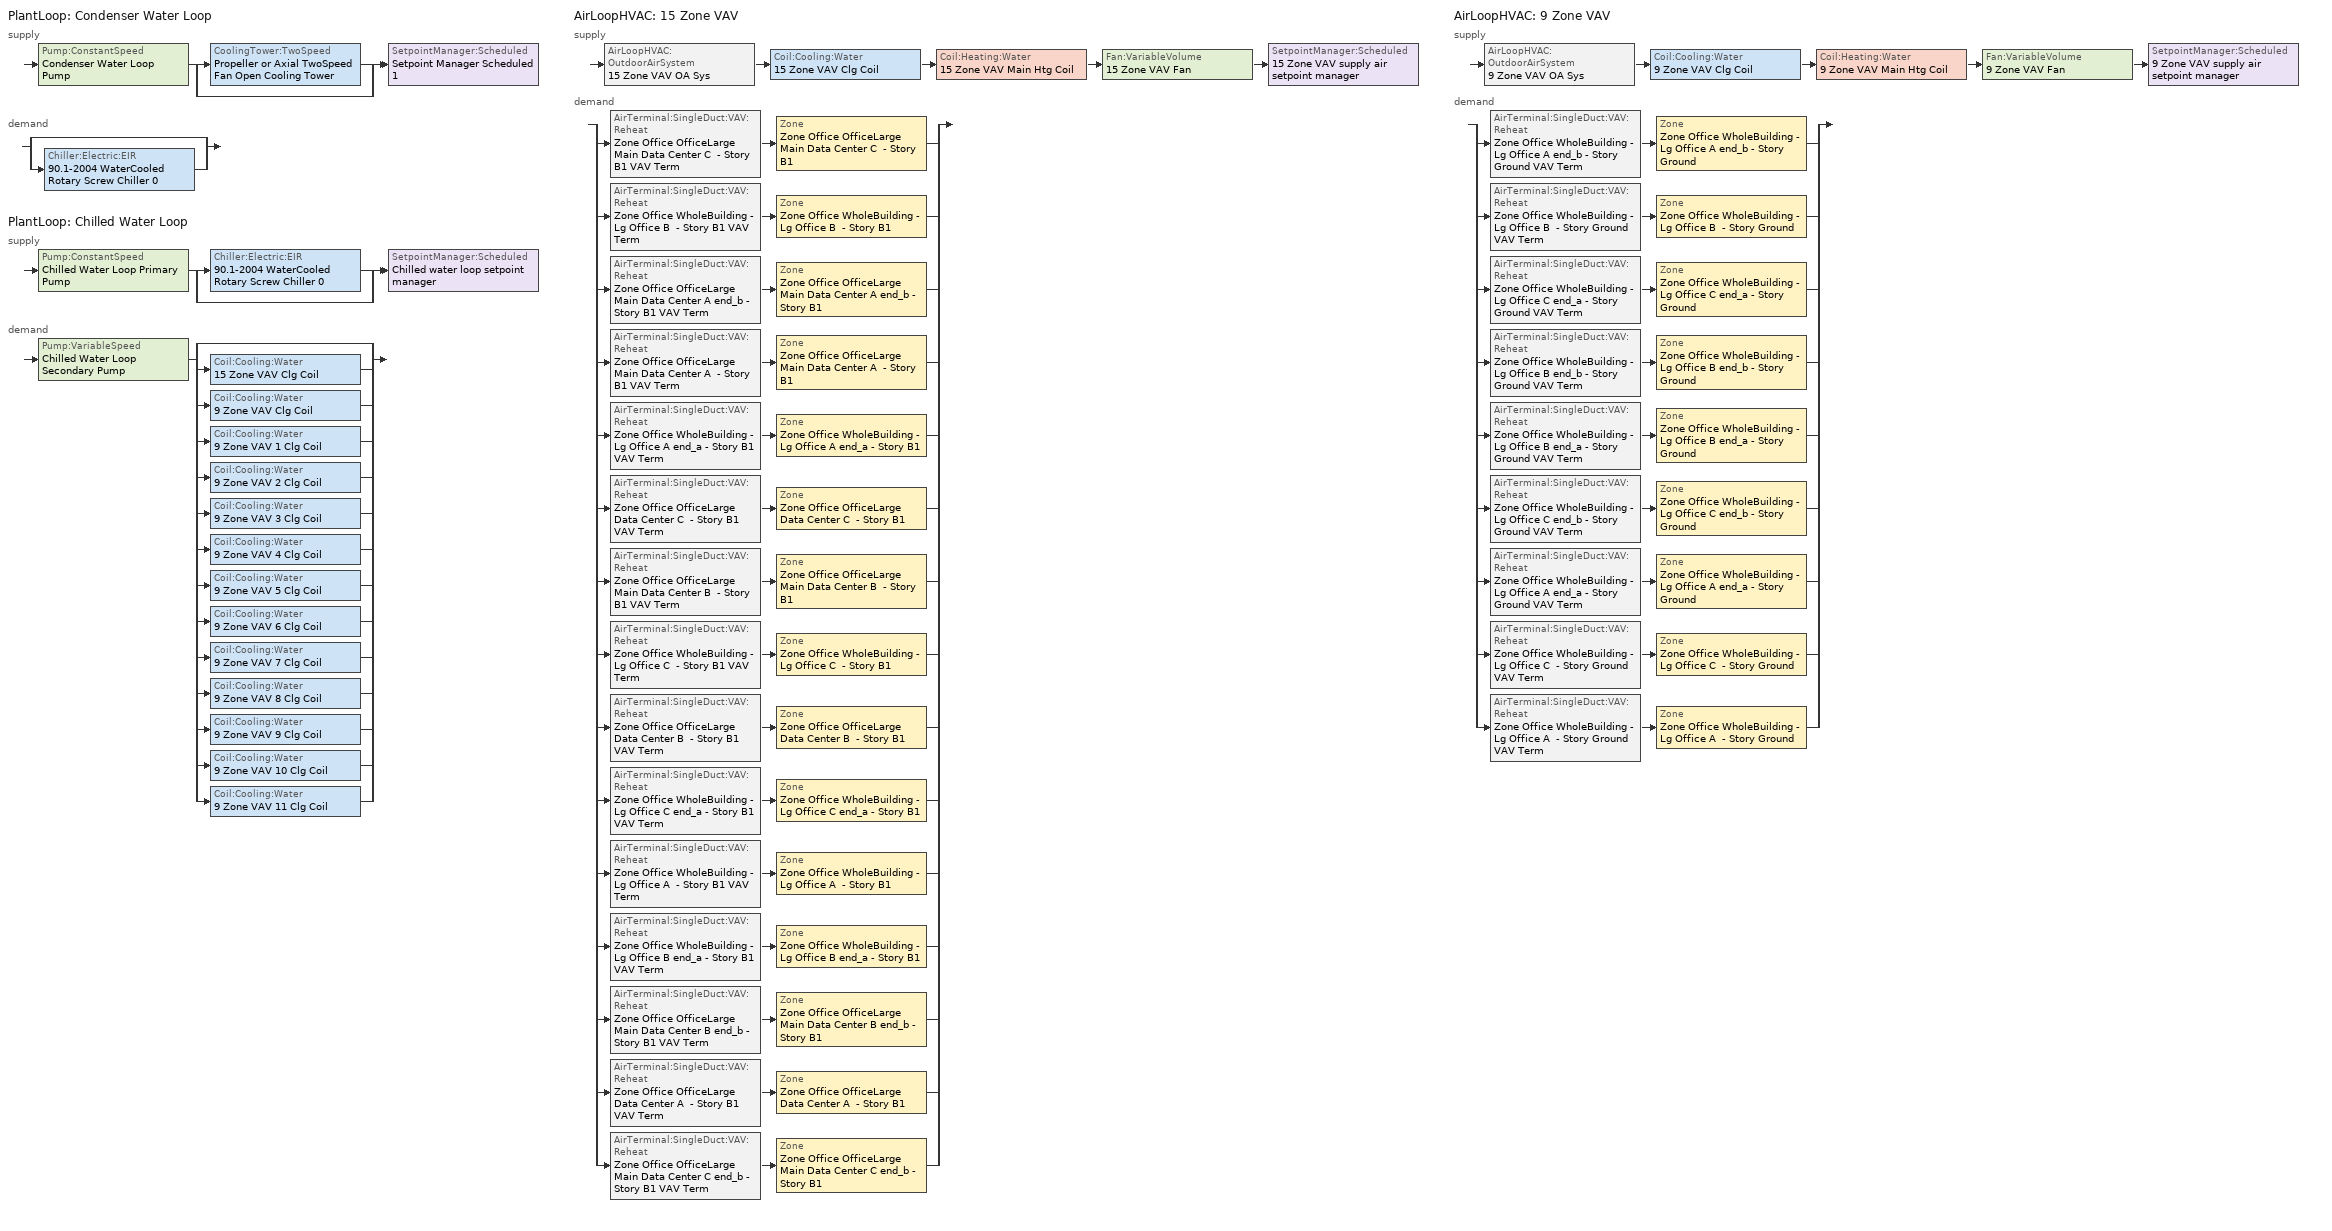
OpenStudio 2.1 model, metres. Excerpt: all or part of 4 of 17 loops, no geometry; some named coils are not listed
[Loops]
PlantLoop 'Condenser Water Loop'
 supply: Pump:ConstantSpeed 'Condenser Water Loop Pump' > split
  | CoolingTower:TwoSpeed 'Propeller or Axial TwoSpeed Fan Open Cooling Tower'
  | bypass
  join > SetpointManager:Scheduled 'Setpoint Manager Scheduled 1'
 demand: split
  | bypass
  | Chiller:Electric:EIR '90.1-2004 WaterCooled  Rotary Screw Chiller 0'
PlantLoop 'Chilled Water Loop'
 supply: Pump:ConstantSpeed 'Chilled Water Loop Primary Pump' > split
  | Chiller:Electric:EIR '90.1-2004 WaterCooled  Rotary Screw Chiller 0'
  | bypass
  join > SetpointManager:Scheduled 'Chilled water loop setpoint manager'
 demand: Pump:VariableSpeed 'Chilled Water Loop Secondary Pump' > split
  | bypass
  | Coil:Cooling:Water '15 Zone VAV Clg Coil'
  | Coil:Cooling:Water '9 Zone VAV Clg Coil'
  | Coil:Cooling:Water '9 Zone VAV 1 Clg Coil'
  | Coil:Cooling:Water '9 Zone VAV 2 Clg Coil'
  | Coil:Cooling:Water '9 Zone VAV 3 Clg Coil'
  | Coil:Cooling:Water '9 Zone VAV 4 Clg Coil'
  | Coil:Cooling:Water '9 Zone VAV 5 Clg Coil'
  | Coil:Cooling:Water '9 Zone VAV 6 Clg Coil'
  | Coil:Cooling:Water '9 Zone VAV 7 Clg Coil'
  | Coil:Cooling:Water '9 Zone VAV 8 Clg Coil'
  | Coil:Cooling:Water '9 Zone VAV 9 Clg Coil'
  | Coil:Cooling:Water '9 Zone VAV 10 Clg Coil'
  | Coil:Cooling:Water '9 Zone VAV 11 Clg Coil'
AirLoopHVAC '15 Zone VAV'
 supply: AirLoopHVAC:OutdoorAirSystem '15 Zone VAV OA Sys' > Coil:Cooling:Water '15 Zone VAV Clg Coil' > Coil:Heating:Water '15 Zone VAV Main Htg Coil' > Fan:VariableVolume '15 Zone VAV Fan' > SetpointManager:Scheduled '15 Zone VAV supply air setpoint manager'
 demand: split
  | AirTerminal:SingleDuct:VAV:Reheat 'Zone Office OfficeLarge Main Data Center C  - Story B1 VAV Term' > Zone 'Zone Office OfficeLarge Main Data Center C  - Story B1'
  | AirTerminal:SingleDuct:VAV:Reheat 'Zone Office WholeBuilding - Lg Office B  - Story B1 VAV Term' > Zone 'Zone Office WholeBuilding - Lg Office B  - Story B1'
  | AirTerminal:SingleDuct:VAV:Reheat 'Zone Office OfficeLarge Main Data Center A end_b - Story B1 VAV Term' > Zone 'Zone Office OfficeLarge Main Data Center A end_b - Story B1'
  | AirTerminal:SingleDuct:VAV:Reheat 'Zone Office OfficeLarge Main Data Center A  - Story B1 VAV Term' > Zone 'Zone Office OfficeLarge Main Data Center A  - Story B1'
  | AirTerminal:SingleDuct:VAV:Reheat 'Zone Office WholeBuilding - Lg Office A end_a - Story B1 VAV Term' > Zone 'Zone Office WholeBuilding - Lg Office A end_a - Story B1'
  | AirTerminal:SingleDuct:VAV:Reheat 'Zone Office OfficeLarge Data Center C  - Story B1 VAV Term' > Zone 'Zone Office OfficeLarge Data Center C  - Story B1'
  | AirTerminal:SingleDuct:VAV:Reheat 'Zone Office OfficeLarge Main Data Center B  - Story B1 VAV Term' > Zone 'Zone Office OfficeLarge Main Data Center B  - Story B1'
  | AirTerminal:SingleDuct:VAV:Reheat 'Zone Office WholeBuilding - Lg Office C  - Story B1 VAV Term' > Zone 'Zone Office WholeBuilding - Lg Office C  - Story B1'
  | AirTerminal:SingleDuct:VAV:Reheat 'Zone Office OfficeLarge Data Center B  - Story B1 VAV Term' > Zone 'Zone Office OfficeLarge Data Center B  - Story B1'
  | AirTerminal:SingleDuct:VAV:Reheat 'Zone Office WholeBuilding - Lg Office C end_a - Story B1 VAV Term' > Zone 'Zone Office WholeBuilding - Lg Office C end_a - Story B1'
  | AirTerminal:SingleDuct:VAV:Reheat 'Zone Office WholeBuilding - Lg Office A  - Story B1 VAV Term' > Zone 'Zone Office WholeBuilding - Lg Office A  - Story B1'
  | AirTerminal:SingleDuct:VAV:Reheat 'Zone Office WholeBuilding - Lg Office B end_a - Story B1 VAV Term' > Zone 'Zone Office WholeBuilding - Lg Office B end_a - Story B1'
  | AirTerminal:SingleDuct:VAV:Reheat 'Zone Office OfficeLarge Main Data Center B end_b - Story B1 VAV Term' > Zone 'Zone Office OfficeLarge Main Data Center B end_b - Story B1'
  | AirTerminal:SingleDuct:VAV:Reheat 'Zone Office OfficeLarge Data Center A  - Story B1 VAV Term' > Zone 'Zone Office OfficeLarge Data Center A  - Story B1'
  | AirTerminal:SingleDuct:VAV:Reheat 'Zone Office OfficeLarge Main Data Center C end_b - Story B1 VAV Term' > Zone 'Zone Office OfficeLarge Main Data Center C end_b - Story B1'
AirLoopHVAC '9 Zone VAV'
 supply: AirLoopHVAC:OutdoorAirSystem '9 Zone VAV OA Sys' > Coil:Cooling:Water '9 Zone VAV Clg Coil' > Coil:Heating:Water '9 Zone VAV Main Htg Coil' > Fan:VariableVolume '9 Zone VAV Fan' > SetpointManager:Scheduled '9 Zone VAV supply air setpoint manager'
 demand: split
  | AirTerminal:SingleDuct:VAV:Reheat 'Zone Office WholeBuilding - Lg Office A end_b - Story Ground VAV Term' > Zone 'Zone Office WholeBuilding - Lg Office A end_b - Story Ground'
  | AirTerminal:SingleDuct:VAV:Reheat 'Zone Office WholeBuilding - Lg Office B  - Story Ground VAV Term' > Zone 'Zone Office WholeBuilding - Lg Office B  - Story Ground'
  | AirTerminal:SingleDuct:VAV:Reheat 'Zone Office WholeBuilding - Lg Office C end_a - Story Ground VAV Term' > Zone 'Zone Office WholeBuilding - Lg Office C end_a - Story Ground'
  | AirTerminal:SingleDuct:VAV:Reheat 'Zone Office WholeBuilding - Lg Office B end_b - Story Ground VAV Term' > Zone 'Zone Office WholeBuilding - Lg Office B end_b - Story Ground'
  | AirTerminal:SingleDuct:VAV:Reheat 'Zone Office WholeBuilding - Lg Office B end_a - Story Ground VAV Term' > Zone 'Zone Office WholeBuilding - Lg Office B end_a - Story Ground'
  | AirTerminal:SingleDuct:VAV:Reheat 'Zone Office WholeBuilding - Lg Office C end_b - Story Ground VAV Term' > Zone 'Zone Office WholeBuilding - Lg Office C end_b - Story Ground'
  | AirTerminal:SingleDuct:VAV:Reheat 'Zone Office WholeBuilding - Lg Office A end_a - Story Ground VAV Term' > Zone 'Zone Office WholeBuilding - Lg Office A end_a - Story Ground'
  | AirTerminal:SingleDuct:VAV:Reheat 'Zone Office WholeBuilding - Lg Office C  - Story Ground VAV Term' > Zone 'Zone Office WholeBuilding - Lg Office C  - Story Ground'
  | AirTerminal:SingleDuct:VAV:Reheat 'Zone Office WholeBuilding - Lg Office A  - Story Ground VAV Term' > Zone 'Zone Office WholeBuilding - Lg Office A  - Story Ground'
[Sizing:Zone] Zone Cooling Design Supply Air Temperature Input Method=SupplyAirTemperature; Zone Cooling Design Supply Air Temperature {C}=12.8; Zone Cooling Design Supply Air Temperature Difference {deltaC}=11.11; Zone Heating Design Supply Air Temperature Input Method=SupplyAirTemperature; Zone Heating Design Supply Air Temperature {C}=40; Zone Heating Design Supply Air Temperature Difference {deltaC}=11.11; Zone Cooling Design Supply Air Humidity Ratio {kg-H2O/kg-air}=0.0085; Zone Heating Design Supply Air Humidity Ratio {kg-H2O/kg-air}=0.008; Cooling Design Air Flow Method=DesignDayWithLimit; Heating Design Air Flow Method=DesignDay; Account for Dedicated Outdoor Air System=No; Dedicated Outdoor Air System Control Strategy=NeutralSupplyAir; Dedicated Outdoor Air Low Setpoint Temperature for Design {C}=autosize; Dedicated Outdoor Air High Setpoint Temperature for Design {C}=autosize
Zone Office WholeBuilding - Lg Office A end_a - Story B1; Zone Office WholeBuilding - Lg Office B end_a - Story B1; Zone Office WholeBuilding - Lg Office C end_a - Story B1; Zone Office WholeBuilding - Lg Office A  - Story B1; Zone Office WholeBuilding - Lg Office B  - Story B1; Zone Office WholeBuilding - Lg Office C  - Story B1; Zone Office OfficeLarge Data Center A  - Story B1; Zone Office OfficeLarge Data Center B  - Story B1; Zone Office OfficeLarge Data Center C  - Story B1; Zone Office OfficeLarge Main Data Center A  - Story B1; Zone Office OfficeLarge Main Data Center B  - Story B1; Zone Office OfficeLarge Main Data Center C  - Story B1; Zone Office OfficeLarge Main Data Center A end_b - Story B1; Zone Office OfficeLarge Main Data Center B end_b - Story B1; Zone Office OfficeLarge Main Data Center C end_b - Story B1; Zone Office WholeBuilding - Lg Office A end_a - Story Ground; Zone Office WholeBuilding - Lg Office B end_a - Story Ground; Zone Office WholeBuilding - Lg Office C end_a - Story Ground; Zone Office WholeBuilding - Lg Office A  - Story Ground; Zone Office WholeBuilding - Lg Office B  - Story Ground; Zone Office WholeBuilding - Lg Office C  - Story Ground; Zone Office WholeBuilding - Lg Office A end_b - Story Ground; Zone Office WholeBuilding - Lg Office B end_b - Story Ground; Zone Office WholeBuilding - Lg Office C end_b - Story Ground
[Zone equipment]
Zone Office WholeBuilding - Lg Office A end_a - Story B1: Zone Office WholeBuilding - Lg Office A end_a - Story B1 VAV Term
Zone Office WholeBuilding - Lg Office B end_a - Story B1: Zone Office WholeBuilding - Lg Office B end_a - Story B1 VAV Term
Zone Office WholeBuilding - Lg Office C end_a - Story B1: Zone Office WholeBuilding - Lg Office C end_a - Story B1 VAV Term
Zone Office WholeBuilding - Lg Office A  - Story B1: Zone Office WholeBuilding - Lg Office A  - Story B1 VAV Term
Zone Office WholeBuilding - Lg Office B  - Story B1: Zone Office WholeBuilding - Lg Office B  - Story B1 VAV Term
Zone Office WholeBuilding - Lg Office C  - Story B1: Zone Office WholeBuilding - Lg Office C  - Story B1 VAV Term
Zone Office OfficeLarge Data Center A  - Story B1: Zone Office OfficeLarge Data Center A  - Story B1 VAV Term
Zone Office OfficeLarge Data Center B  - Story B1: Zone Office OfficeLarge Data Center B  - Story B1 VAV Term
Zone Office OfficeLarge Data Center C  - Story B1: Zone Office OfficeLarge Data Center C  - Story B1 VAV Term
Zone Office OfficeLarge Main Data Center A  - Story B1: Zone Office OfficeLarge Main Data Center A  - Story B1 VAV Term
Zone Office OfficeLarge Main Data Center B  - Story B1: Zone Office OfficeLarge Main Data Center B  - Story B1 VAV Term
Zone Office OfficeLarge Main Data Center C  - Story B1: Zone Office OfficeLarge Main Data Center C  - Story B1 VAV Term
Zone Office OfficeLarge Main Data Center A end_b - Story B1: Zone Office OfficeLarge Main Data Center A end_b - Story B1 VAV Term
Zone Office OfficeLarge Main Data Center B end_b - Story B1: Zone Office OfficeLarge Main Data Center B end_b - Story B1 VAV Term
Zone Office OfficeLarge Main Data Center C end_b - Story B1: Zone Office OfficeLarge Main Data Center C end_b - Story B1 VAV Term
Zone Office WholeBuilding - Lg Office A end_a - Story Ground: Zone Office WholeBuilding - Lg Office A end_a - Story Ground VAV Term
Zone Office WholeBuilding - Lg Office B end_a - Story Ground: Zone Office WholeBuilding - Lg Office B end_a - Story Ground VAV Term
Zone Office WholeBuilding - Lg Office C end_a - Story Ground: Zone Office WholeBuilding - Lg Office C end_a - Story Ground VAV Term
Zone Office WholeBuilding - Lg Office A  - Story Ground: Zone Office WholeBuilding - Lg Office A  - Story Ground VAV Term
Zone Office WholeBuilding - Lg Office B  - Story Ground: Zone Office WholeBuilding - Lg Office B  - Story Ground VAV Term
Zone Office WholeBuilding - Lg Office C  - Story Ground: Zone Office WholeBuilding - Lg Office C  - Story Ground VAV Term
Zone Office WholeBuilding - Lg Office A end_b - Story Ground: Zone Office WholeBuilding - Lg Office A end_b - Story Ground VAV Term
Zone Office WholeBuilding - Lg Office B end_b - Story Ground: Zone Office WholeBuilding - Lg Office B end_b - Story Ground VAV Term
Zone Office WholeBuilding - Lg Office C end_b - Story Ground: Zone Office WholeBuilding - Lg Office C end_b - Story Ground VAV Term
[PlantLoop] Plant Loop Volume {m3}=Autocalculate; Load Distribution Scheme=Optimal
Name | Maximum Loop Temperature {C} | Minimum Loop Temperature {C} | Common Pipe Simulation
Condenser Water Loop | 80 | 5
Chilled Water Loop | 98 | 1 | CommonPipe
[Sizing:Plant] Sizing Option=NonCoincident; Zone Timesteps in Averaging Window=1; Coincident Sizing Factor Mode=None
Name | Loop Type | Design Loop Exit Temperature {C} | Loop Design Temperature Difference {deltaC}
Condenser Water Loop | Condenser | 29.4444 | 5.55556
Chilled Water Loop | Cooling | 6.66667 | 5.61111
[SetpointManager:Scheduled] Control Variable=Temperature
Name | Schedule
Setpoint Manager Scheduled 1 | Condenser Water Loop Temp - 70F
Chilled water loop setpoint manager | Chilled Water Loop Temp - 44F
15 Zone VAV supply air setpoint manager | Supply Air Temp - 55.04F
9 Zone VAV supply air setpoint manager | Supply Air Temp - 55.04F 1
[Pump:ConstantSpeed] Rated Flow Rate {m3/s}=autosize; Rated Power Consumption {W}=autosize; Motor Efficiency=0.9; Fraction of Motor Inefficiencies to Fluid Stream=0; Pump Control Type=Intermittent
Name | Rated Pump Head {Pa}
Condenser Water Loop Pump | 148557
Chilled Water Loop Primary Pump | 44836
[Pump:VariableSpeed]
Chilled Water Loop Secondary Pump: Rated Pump Head {Pa}=134508; Motor Efficiency=0.9; Fraction of Motor Inefficiencies to Fluid Stream=0; Coefficient 1 of the Part Load Performance Curve=0; Coefficient 2 of the Part Load Performance Curve=0.0205; Coefficient 3 of the Part Load Performance Curve=0.4101; Coefficient 4 of the Part Load Performance Curve=0.5753; Pump Control Type=Intermittent
[CoolingTower:TwoSpeed]
Propeller or Axial TwoSpeed Fan Open Cooling Tower: Design Water Flow Rate {m3/s}=autosize; High Fan Speed Air Flow Rate {m3/s}=autosize; High Fan Speed Fan Power {W}=autosize; High Fan Speed U-Factor Times Area Value {W/K}=autosize; Low Fan Speed Air Flow Rate {m3/s}=AutoSize; Low Fan Speed Fan Power {W}=AutoSize; Low Fan Speed U-Factor Times Area Value {W/K}=AutoSize; Number of Cells=1; Sizing Factor=1
[Chiller:Electric:EIR]
90.1-2004 WaterCooled  Rotary Screw Chiller 0: Reference Capacity {W}=Autosize; Reference COP {W/W}=5.5; Reference Leaving Chilled Water Temperature {C}=6.66667; Reference Entering Condenser Fluid Temperature {C}=35; Cooling Capacity Function of Temperature Curve=Curve Biquadratic 1; Electric Input to Cooling Output Ratio Function of Temperature Curve=Curve Biquadratic 2; Electric Input to Cooling Output Ratio Function of Part Load Ratio Curve=Curve Quadratic 1; Minimum Part Load Ratio=0.15; Maximum Part Load Ratio=1; Optimum Part Load Ratio=1; Minimum Unloading Ratio=0.25; Condenser Type=WaterCooled; Leaving Chilled Water Lower Temperature Limit {C}=2.22222; Chiller Flow Mode=ConstantFlow; Design Heat Recovery Water Flow Rate {m3/s}=0; Sizing Factor=1; Basin Heater Capacity {W/K}=0; Basin Heater Setpoint Temperature {C}=10
[AirLoopHVAC] Availability Schedule=Always On Discrete; Design Supply Air Flow Rate {m3/s}=AutoSize
Name | Availability Manager
15 Zone VAV | Availability Manager Night Cycle 1
9 Zone VAV | Availability Manager Night Cycle 2
[Sizing:System] Type of Load to Size On=Sensible; Design Outdoor Air Flow Rate {m3/s}=Autosize; Minimum System Air Flow Ratio=0.3; Preheat Design Temperature {C}=7; Preheat Design Humidity Ratio {kg-H2O/kg-Air}=0.008; Precool Design Temperature {C}=12.8; Precool Design Humidity Ratio {kg-H2O/kg-Air}=0.008; Central Cooling Design Supply Air Temperature {C}=12.8; Central Heating Design Supply Air Temperature {C}=12.8; Sizing Option=Coincident; 100% Outdoor Air in Cooling=No; 100% Outdoor Air in Heating=No; Central Cooling Design Supply Air Humidity Ratio {kg-H2O/kg-Air}=0.0085; Central Heating Design Supply Air Humidity Ratio {kg-H2O/kg-Air}=0.008; Cooling Design Air Flow Method=DesignDay; Cooling Design Air Flow Rate {m3/s}=0; Heating Design Air Flow Method=DesignDay; Heating Design Air Flow Rate {m3/s}=0; System Outdoor Air Method=ZoneSum; Zone Maximum Outdoor Air Fraction=1; Cooling Supply Air Flow Rate Per Floor Area {m3/s-m2}=0.00996765; Cooling Fraction of Autosized Cooling Supply Air Flow Rate=1; Cooling Supply Air Flow Rate Per Unit Cooling Capacity {m3/s-W}=3.94755e-05; Heating Supply Air Flow Rate Per Floor Area {m3/s-m2}=0.00996765; Heating Fraction of Autosized Heating Supply Air Flow Rate=1; Heating Fraction of Autosized Cooling Supply Air Flow Rate=1; Heating Supply Air Flow Rate Per Unit Heating Capacity {m3/s-W}=3.15882e-05; Cooling Design Capacity Method=CoolingDesignCapacity; Cooling Design Capacity {W}=autosize; Cooling Design Capacity Per Floor Area {W/m2}=234.7; Fraction of Autosized Cooling Design Capacity=1; Heating Design Capacity Method=HeatingDesignCapacity; Heating Design Capacity {W}=autosize; Heating Design Capacity Per Floor Area {W/m2}=157; Fraction of Autosized Heating Design Capacity=1; Central Cooling Capacity Control Method=OnOff
15 Zone VAV; 9 Zone VAV
[Fan:VariableVolume] Availability Schedule=Always On Discrete; Fan Efficiency=0.62; Pressure Rise {Pa}=996.356; Maximum Flow Rate {m3/s}=Autosize; Fan Power Minimum Flow Rate Input Method=fraction; Fan Power Minimum Flow Fraction=0.25; Fan Power Minimum Air Flow Rate {m3/s}=0; Motor Efficiency=0.9; Motor In Airstream Fraction=1; Fan Power Coefficient 1=0.0407599; Fan Power Coefficient 2=0.088045; Fan Power Coefficient 3=-0.0729261; Fan Power Coefficient 4=0.94374; Fan Power Coefficient 5=0
15 Zone VAV Fan; 9 Zone VAV Fan
[Controller:WaterCoil] Action=Reverse; Minimum Actuated Flow {m3/s}=0
Name | Water Coil
15 Zone VAV Clg Coil Controller | 15 Zone VAV Clg Coil
9 Zone VAV Clg Coil Controller | 9 Zone VAV Clg Coil
9 Zone VAV 1 Clg Coil Controller | 9 Zone VAV 1 Clg Coil
9 Zone VAV 2 Clg Coil Controller | 9 Zone VAV 2 Clg Coil
9 Zone VAV 3 Clg Coil Controller | 9 Zone VAV 3 Clg Coil
9 Zone VAV 4 Clg Coil Controller | 9 Zone VAV 4 Clg Coil
9 Zone VAV 5 Clg Coil Controller | 9 Zone VAV 5 Clg Coil
9 Zone VAV 6 Clg Coil Controller | 9 Zone VAV 6 Clg Coil
9 Zone VAV 7 Clg Coil Controller | 9 Zone VAV 7 Clg Coil
9 Zone VAV 8 Clg Coil Controller | 9 Zone VAV 8 Clg Coil
9 Zone VAV 9 Clg Coil Controller | 9 Zone VAV 9 Clg Coil
9 Zone VAV 10 Clg Coil Controller | 9 Zone VAV 10 Clg Coil
9 Zone VAV 11 Clg Coil Controller | 9 Zone VAV 11 Clg Coil
[Coil:Cooling:Water] Availability Schedule=Always On Discrete; Heat Exchanger Configuration=CrossFlow
15 Zone VAV Clg Coil; 9 Zone VAV Clg Coil; 9 Zone VAV 1 Clg Coil; 9 Zone VAV 2 Clg Coil; 9 Zone VAV 3 Clg Coil; 9 Zone VAV 4 Clg Coil; 9 Zone VAV 5 Clg Coil; 9 Zone VAV 6 Clg Coil; 9 Zone VAV 7 Clg Coil; 9 Zone VAV 8 Clg Coil; 9 Zone VAV 9 Clg Coil; 9 Zone VAV 10 Clg Coil; 9 Zone VAV 11 Clg Coil
[Controller:OutdoorAir] Minimum Outdoor Air Flow Rate {m3/s}=0; Maximum Outdoor Air Flow Rate {m3/s}=Autosize; Economizer Control Type=NoEconomizer; Economizer Control Action Type=ModulateFlow; Economizer Maximum Limit Dry-Bulb Temperature {C}=28; Economizer Maximum Limit Enthalpy {J/kg}=64000; Economizer Minimum Limit Dry-Bulb Temperature {C}=-100; Lockout Type=NoLockout; Minimum Limit Type=FixedMinimum; High Humidity Control=No; Heat Recovery Bypass Control Type=BypassWhenOAFlowGreaterThanMinimum
Name | Controller Mechanical Ventilation
15 Zone VAV OA Controller | 15 Zone VAV Vent Controller
9 Zone VAV OA Controller | 9 Zone VAV Vent Controller
[Controller:MechanicalVentilation] Availability Schedule=Always On Discrete; System Outdoor Air Method=VentilationRateProcedure
15 Zone VAV Vent Controller; 9 Zone VAV Vent Controller
[AirLoopHVAC:OutdoorAirSystem]
Name | Controller
15 Zone VAV OA Sys | 15 Zone VAV OA Controller
9 Zone VAV OA Sys | 9 Zone VAV OA Controller
[AvailabilityManager:NightCycle] Control Type=CycleOnAny; Thermostat Tolerance {deltaC}=1; Cycling Run Time {s}=3600
Availability Manager Night Cycle 1; Availability Manager Night Cycle 2
[AirTerminal:SingleDuct:VAV:Reheat] Availability Schedule=Always On Discrete; Maximum Air Flow Rate {m3/s}=AutoSize; Zone Minimum Air Flow Input Method=Constant; Constant Minimum Air Flow Fraction=0.3; Fixed Minimum Air Flow Rate {m3/s}=0; Maximum Hot Water or Steam Flow Rate {m3/s}=AutoSize; Minimum Hot Water or Steam Flow Rate {m3/s}=0; Convergence Tolerance=0.001; Damper Heating Action=Normal; Maximum Flow per Zone Floor Area During Reheat {m3/s-m2}=0; Maximum Flow Fraction During Reheat=0.5; Maximum Reheat Air Temperature {C}=40; Control For Outdoor Air=No
Name | Reheat Coil
Zone Office OfficeLarge Main Data Center C  - Story B1 VAV Term | Zone Office OfficeLarge Main Data Center C  - Story B1 Rht Coil
Zone Office WholeBuilding - Lg Office B  - Story B1 VAV Term | Zone Office WholeBuilding - Lg Office B  - Story B1 Rht Coil
Zone Office OfficeLarge Main Data Center A end_b - Story B1 VAV Term | Zone Office OfficeLarge Main Data Center A end_b - Story B1 Rht Coil
Zone Office OfficeLarge Main Data Center A  - Story B1 VAV Term | Zone Office OfficeLarge Main Data Center A  - Story B1 Rht Coil
Zone Office WholeBuilding - Lg Office A end_a - Story B1 VAV Term | Zone Office WholeBuilding - Lg Office A end_a - Story B1 Rht Coil
Zone Office OfficeLarge Data Center C  - Story B1 VAV Term | Zone Office OfficeLarge Data Center C  - Story B1 Rht Coil
Zone Office OfficeLarge Main Data Center B  - Story B1 VAV Term | Zone Office OfficeLarge Main Data Center B  - Story B1 Rht Coil
Zone Office WholeBuilding - Lg Office C  - Story B1 VAV Term | Zone Office WholeBuilding - Lg Office C  - Story B1 Rht Coil
Zone Office OfficeLarge Data Center B  - Story B1 VAV Term | Zone Office OfficeLarge Data Center B  - Story B1 Rht Coil
Zone Office WholeBuilding - Lg Office C end_a - Story B1 VAV Term | Zone Office WholeBuilding - Lg Office C end_a - Story B1 Rht Coil
Zone Office WholeBuilding - Lg Office A  - Story B1 VAV Term | Zone Office WholeBuilding - Lg Office A  - Story B1 Rht Coil
Zone Office WholeBuilding - Lg Office B end_a - Story B1 VAV Term | Zone Office WholeBuilding - Lg Office B end_a - Story B1 Rht Coil
Zone Office OfficeLarge Main Data Center B end_b - Story B1 VAV Term | Zone Office OfficeLarge Main Data Center B end_b - Story B1 Rht Coil
Zone Office OfficeLarge Data Center A  - Story B1 VAV Term | Zone Office OfficeLarge Data Center A  - Story B1 Rht Coil
Zone Office OfficeLarge Main Data Center C end_b - Story B1 VAV Term | Zone Office OfficeLarge Main Data Center C end_b - Story B1 Rht Coil
Zone Office WholeBuilding - Lg Office A end_b - Story Ground VAV Term | Zone Office WholeBuilding - Lg Office A end_b - Story Ground Rht Coil
Zone Office WholeBuilding - Lg Office B  - Story Ground VAV Term | Zone Office WholeBuilding - Lg Office B  - Story Ground Rht Coil
Zone Office WholeBuilding - Lg Office C end_a - Story Ground VAV Term | Zone Office WholeBuilding - Lg Office C end_a - Story Ground Rht Coil
Zone Office WholeBuilding - Lg Office B end_b - Story Ground VAV Term | Zone Office WholeBuilding - Lg Office B end_b - Story Ground Rht Coil
Zone Office WholeBuilding - Lg Office B end_a - Story Ground VAV Term | Zone Office WholeBuilding - Lg Office B end_a - Story Ground Rht Coil
Zone Office WholeBuilding - Lg Office C end_b - Story Ground VAV Term | Zone Office WholeBuilding - Lg Office C end_b - Story Ground Rht Coil
Zone Office WholeBuilding - Lg Office A end_a - Story Ground VAV Term | Zone Office WholeBuilding - Lg Office A end_a - Story Ground Rht Coil
Zone Office WholeBuilding - Lg Office C  - Story Ground VAV Term | Zone Office WholeBuilding - Lg Office C  - Story Ground Rht Coil
Zone Office WholeBuilding - Lg Office A  - Story Ground VAV Term | Zone Office WholeBuilding - Lg Office A  - Story Ground Rht Coil
[Schedule:Ruleset]
Name | Default Day Schedule
Condenser Water Loop Temp - 70F | Condenser Water Loop Temp - 70F Default
Chilled Water Loop Temp - 44F | Chilled Water Loop Temp - 44F Default
Supply Air Temp - 55.04F | Supply Air Temp - 55.04F Default
Supply Air Temp - 55.04F 1 | Supply Air Temp - 55.04F Default 1
[Schedule:Day]
Condenser Water Loop Temp - 70F Default: 24, 0, 21.1111
Chilled Water Loop Temp - 44F Default: 24, 0, 6.66667
Supply Air Temp - 55.04F Default; Supply Air Temp - 55.04F Default 1: 24, 0, 12.8
[Schedule:Constant]
Always On Discrete: Value=1
[Curve:Biquadratic] Minimum Value of x=5; Maximum Value of x=10; Minimum Value of y=24; Maximum Value of y=35
Name | Coefficient1 Constant | Coefficient2 x | Coefficient3 x**2 | Coefficient4 y | Coefficient5 y**2 | Coefficient6 x*y
Curve Biquadratic 1 | 1.02152 | 0.0370359 | 0.000233248 | -0.00389405 | -6.52536e-05 | -0.000268045
Curve Biquadratic 2 | 0.701769 | -0.00452016 | 0.00053311 | -0.00549821 | 0.000544579 | -0.000729032
[Curve:Quadratic]
Curve Quadratic 1: Coefficient1 Constant=0.0636912; Coefficient2 x=0.584888; Coefficient3 x**2=0.352803; Minimum Value of x=0; Maximum Value of x=1
